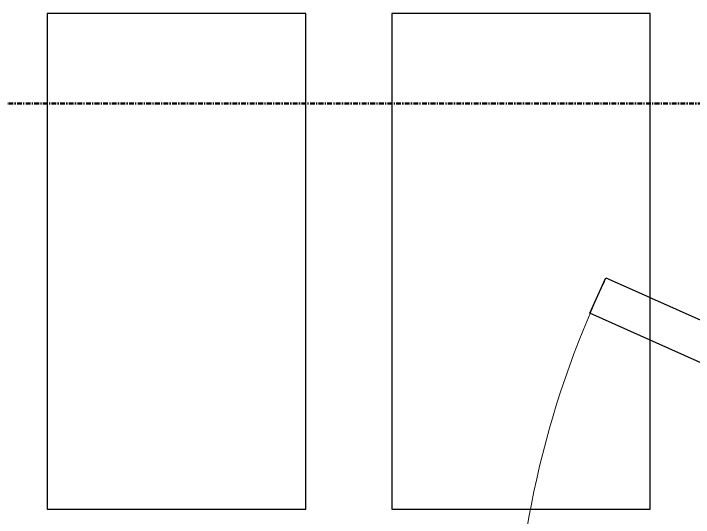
# Model space of a CAD drawing. Header units: millimetres. Extents: x -678720 to -601931, y -306 to 39239.
# Drawn here: x -648363 to -647574, y 4660 to 5244 of the extents above; entities that cross this region are included whole.
import ezdxf
from ezdxf.xclip import XClip

# ---------------------------------------------------------------- set-up
doc = ezdxf.new("R2010")
doc.units = ezdxf.units.MM
doc.header["$XCLIPFRAME"] = 0
doc.linetypes.add('DPA_Grid _ Level 100', pattern=[10, 5.5, -1.6, 1.3, -1.6])
doc.layers.add('000 - WIPEOUT', color=250, linetype='Continuous')
doc.layers.add('A11_ALU.SOLID SHEET', color=2, linetype='Continuous')
for name, color, linetype, lineweight in [('A-DOOR-E', 2, 'Continuous', 25), ('A-DOOR-OPNG', 2, 'Continuous', 9), ('G-ANNO-SECL', 3, 'Continuous', 9)]:
    doc.layers.add(name, color=color, linetype=linetype, lineweight=lineweight)

# ---------------------------------------------------------------- blocks, each defined once
blk = doc.blocks.new('DPA_AC-SG-PI - A1_1200x1300 mm-9660120-4234-01 ENLARGED MULTI-PURPOSE LEVEL - REFLECTED CEILING PLAN - SHEET 5')
at = {"layer": 'A-DOOR-E'}
for p, q in [((-556.64, 29.95), (511.63, -447.34)), ((493.28, -488.42), (-575, -11.13)), ((511.63, -447.34), (493.28, -488.42))]:
    blk.add_line(p, q, dxfattribs=at)
at = {"layer": 'A-DOOR-OPNG'}
blk.add_arc((-500, -14.8), 1100, 334.74419, 0, dxfattribs=at)
blk = doc.blocks.new('*U606')
at = {"color": 3}
for points in [[(-287.5, 350), (287.5, 350), (287.5, 50), (-287.5, 50)], [(-287.5, -50), (287.5, -50), (287.5, -350), (-287.5, -350)]]:
    blk.add_wipeout(points, dxfattribs=at).dxf.layer = '000 - WIPEOUT'
at = {"layer": 'A11_ALU.SOLID SHEET', "color": 0, "linetype": 'ByBlock'}
for points in [[(-287.5, 50), (287.5, 50), (287.5, 350), (-287.5, 350)], [(-287.5, -350), (287.5, -350), (287.5, -50), (-287.5, -50)]]:
    blk.add_lwpolyline(points, close=True, dxfattribs=at)
blk = doc.blocks.new('*U743')
at = {"layer": 'A11_ALU.SOLID SHEET', "color": 0, "linetype": 'ByBlock', "rotation": 90}
blk.add_blockref('*U606', (96708.5, 1377.5), dxfattribs=at)

msp = doc.modelspace()

# ---------------------------------------------------------------- block references
at = {"layer": 'A11_ALU.SOLID SHEET'}
ref = msp.add_blockref('*U743', (-744682.37, 3579.02), dxfattribs=at)
XClip(ref).set_block_clipping_path([(69798.6834257276, -3885.5002684942), (120965.0023936313, 33679.9972602262)])

# ---------------------------------------------------------------- next in the draw order: linework, layer by layer
at = {"layer": 'G-ANNO-SECL', "linetype": 'DPA_Grid _ Level 100', "lineweight": 50}
msp.add_line((-676908.87, 5139.9), (-604865.64, 5139.9), dxfattribs=at)

# ---------------------------------------------------------------- next in the draw order: block references
at = {"layer": 'A-DOOR-E', "rotation": 180}
msp.add_blockref('DPA_AC-SG-PI - A1_1200x1300 mm-9660120-4234-01 ENLARGED MULTI-PURPOSE LEVEL - REFLECTED CEILING PLAN - SHEET 5', (-647182.37, 4449.02), dxfattribs=at)

doc.saveas('drawing.dxf')
